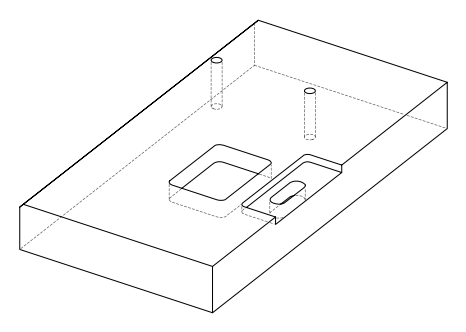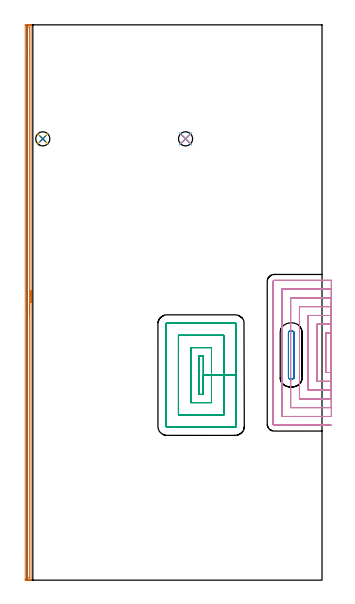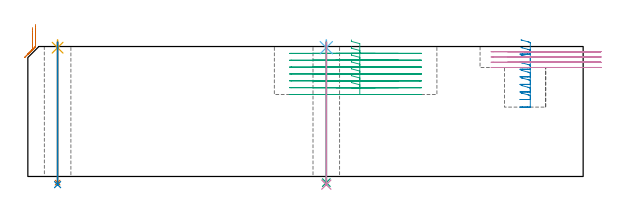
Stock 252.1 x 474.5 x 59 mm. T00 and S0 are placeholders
(PLAN: 10 operations, 7 tool changes, 37.6 min)
(1 AREA_MILL | FG_CHAMFER_SURFACE | UGT0205_001 | 7.77 min | 5931 mm3)
(2 MILL_RECTANGULAR_POCKET | POCKET_RECTANGULAR_STRAIGHT | UGT0201_132 | Follow Part, ap 3.5, ae 75% | 2.25 min | 26509 mm3)
(3 MILL_RECTANGULAR_POCKET_1 | POCKET_RECTANGULAR_STRAIGHT_1 | UGT0201_132 | Follow Part, ap 3.5, ae 75% | 11.08 min | 164636 mm3)
(4 MILL_SLOT | SLOT_PARTIAL_RECTANGULAR | NXT0201_013 | Follow Part, ap 2.5, ae 75% | 15.44 min | 50211 mm3)
(5 SPOT_DRILL | STEP1HOLE | NXT0321_9005460120000 | 0.03 min | 20 mm3)
(6 SPOT_DRILL_1 | STEP1HOLE_1 | NXT0321_9005460120000 | 0.03 min | 10 mm3)
(7 DRILL_THROUGH_HOLE_INTO_CENTER | STEP1HOLE | NXT0301_042 | 0.26 min | 2317 mm3)
(8 DRILL_TO_ENLARGE_THROUGH_HOLE | STEP1HOLE | NXT0301_092 | 0.26 min | 4437 mm3)
(9 DRILL_THROUGH_HOLE_INTO_CENTER_1 | STEP1HOLE_1 | NXT0301_042 | 0.26 min | 2324 mm3)
(10 DRILL_TO_ENLARGE_THROUGH_HOLE_1 | STEP1HOLE_1 | NXT0301_092 | 0.26 min | 4464 mm3)
(TOOL UGT0205_001 | Chamfer Mill 20 x 3 x 45 deg. | D20 FL50 Z2)
(TOOL UGT0201_132 | Carbide End Mill 14.0 | D14 FL30 Z4)
(TOOL NXT0201_013 | ENDMILL 10mm | D10 FL30 Z4)
(TOOL NXT0321_9005460120000 | NC Spot Drill, 142deg, 12mm, Carbide, Uncoated | D12 PA142 FL30 Z2)
(TOOL NXT0301_042 | Carbide Drill 7.1mm [860.1-0710-057A1-MM 2214] | D7.1 PA140 FL85 Z2)
(TOOL NXT0301_092 | Carbide Drill 12.1mm [860.1-1210-061A1-MM 2214] | D12.1 PA140 FL77 Z2)
(OP 1 AREA_MILL)
G17 G21 G94 G90
T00 M6
G54
G17 G0 G90 X3.5 Y247.25 S1061 M3
G43 Z69. H0
G94 G1 Y247.212 Z68.128 F250.
Y247.098 Z67.263
Y246.909 Z66.412
Y246.647 Z65.58
Y246.313 Z64.774
Y245.91 Z64.
Y245.442 Z63.264
Y244.91 Z62.572
Y244.321 Z61.929
Y243.678 Z61.339
Y242.986 Z60.808
Y242.25 Z60.34
Y241.476 Z59.937
Y240.67 Z59.603
Y239.838 Z59.341
Y238.986 Z59.152
Y238.122 Z59.038
Y237.25 Z59.
Y0.166
X3.497 Y0.01 Z58.988
X3.382 Y0.002 Z58.874
X3.262 Y0. Z58.761
X2.957 Z58.457
X2.308 Z57.803
X1.111 Z56.608
X0.564 Z56.058
X-1.07 Z54.426
X-1.18 Y0.002 Z54.315
X-1.493 Y0.01 Z54.003
X-1.498 Y0.288 Z54.
X-1.5 Y0.613
Y0.94
Y473.887
X-1.498 Y474.213
X-1.493 Y474.49 Z54.003
X-1.18 Y474.5 Z54.315
X0.564 Z56.058
X1.111 Z56.608
X1.436 Z56.932
X1.984 Z57.479
X2.308 Z57.803
X2.957 Z58.457
X3.262 Z58.761
X3.382 Y474.498 Z58.874
X3.497 Y474.49 Z58.988
X3.5 Y474.334 Z59.
Y237.25
X2.086 Z57.586
Y2.399
X2.084 Y2.066 Z57.584
X2.082 Y2.026 Z57.582
X2.08 Y2.013 Z57.58
X2.058 Y2.009 Z57.558
X1.955 Y2.003 Z57.455
X1.825 Y2. Z57.325
X0.08 Y2.001 Z55.58
X-0.047 Y2.007 Z55.453
X-0.07 Y2.009 Z55.43
X-0.079 Y2.051 Z55.421
X-0.083 Y2.168 Z55.417
X-0.085 Y2.399 Z55.415
X-0.086 Y21.377 Z55.414
Y472.101
X-0.084 Y472.434 Z55.416
X-0.082 Y472.474 Z55.418
X-0.08 Y472.487 Z55.42
X-0.058 Y472.491 Z55.442
X0.045 Y472.497 Z55.545
X0.175 Y472.5 Z55.675
X1.92 Y472.499 Z57.42
X2.047 Y472.493 Z57.547
X2.07 Y472.491 Z57.57
X2.079 Y472.449 Z57.579
X2.083 Y472.332 Z57.583
X2.085 Y472.101 Z57.585
X2.086 Y453.14 Z57.586
Y237.25
Y236.378 Z57.624
Y235.514 Z57.738
Y234.662 Z57.926
Y233.83 Z58.189
Y233.024 Z58.523
Y232.25 Z58.925
Y231.514 Z59.394
Y230.822 Z59.925
Y230.179 Z60.515
Y229.59 Z61.158
Y229.058 Z61.85
Y228.59 Z62.586
Y228.187 Z63.36
Y227.853 Z64.165
Y227.591 Z64.998
Y227.402 Z65.849
Y227.288 Z66.714
Y227.25 Z67.586
G0 Z69.
M5
M2
(OP 2 MILL_RECTANGULAR_POCKET)
G17 G21 G94 G90
T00 M6
G54
G17 G0 G90 X223.911 Y172.319 S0 M3
G43 Z69. H0
Z62.
G94 G1 X223.966 Y172.275 Z61.981 F250.
X224.218 Y172.157 Z61.907
X224.49 Y172.1 Z61.832
X227.01 Z61.157
X227.282 Y172.157 Z61.082
X227.534 Y172.275 Z61.008
X227.752 Y172.448 Z60.933
X227.925 Y172.666 Z60.859
X228.043 Y172.918 Z60.784
X228.1 Y173.19 Z60.71
Y173.3 Z60.68
Y192.4 Z55.562
Y211.5 F500.
G3 X226.9 Y212.7 R1.2
G1 X224.6
G3 X223.4 Y211.5 R1.2
G1 Y173.3
G3 X224.6 Y172.1 R1.2
G1 X226.9
G3 X228.1 Y173.3 R1.2
G1 Y192.4
Y193.4
G0 X223.911 Y172.319 Z58.562
G1 X223.966 Y172.275 Z58.544 F250.
X224.218 Y172.157 Z58.469
X224.49 Y172.1 Z58.395
X227.01 Z57.719
X227.282 Y172.157 Z57.645
X227.534 Y172.275 Z57.57
X227.752 Y172.448 Z57.496
X227.925 Y172.666 Z57.421
X228.043 Y172.918 Z57.347
X228.1 Y173.19 Z57.272
Y173.3 Z57.243
Y192.4 Z52.125
Y211.5 F500.
G3 X226.9 Y212.7 R1.2
G1 X224.6
G3 X223.4 Y211.5 R1.2
G1 Y173.3
G3 X224.6 Y172.1 R1.2
G1 X226.9
G3 X228.1 Y173.3 R1.2
G1 Y192.4
Y193.4
G0 X223.911 Y172.319 Z55.125
G1 X223.966 Y172.275 Z55.106 F250.
X224.218 Y172.157 Z55.032
X224.49 Y172.1 Z54.957
X227.01 Z54.282
X227.282 Y172.157 Z54.207
X227.534 Y172.275 Z54.133
X227.752 Y172.448 Z54.058
X227.925 Y172.666 Z53.984
X228.043 Y172.918 Z53.909
X228.1 Y173.19 Z53.835
Y173.3 Z53.805
Y192.4 Z48.687
Y211.5 F500.
G3 X226.9 Y212.7 R1.2
G1 X224.6
G3 X223.4 Y211.5 R1.2
G1 Y173.3
G3 X224.6 Y172.1 R1.2
G1 X226.9
G3 X228.1 Y173.3 R1.2
G1 Y192.4
Y193.4
G0 X223.911 Y172.319 Z51.687
G1 X223.966 Y172.275 Z51.669 F250.
X224.218 Y172.157 Z51.594
X224.49 Y172.1 Z51.52
X227.01 Z50.844
X227.282 Y172.157 Z50.77
X227.534 Y172.275 Z50.695
X227.752 Y172.448 Z50.621
X227.925 Y172.666 Z50.546
X228.043 Y172.918 Z50.472
X228.1 Y173.19 Z50.397
Y173.3 Z50.368
Y192.4 Z45.25
Y211.5 F500.
G3 X226.9 Y212.7 R1.2
G1 X224.6
G3 X223.4 Y211.5 R1.2
G1 Y173.3
G3 X224.6 Y172.1 R1.2
G1 X226.9
G3 X228.1 Y173.3 R1.2
G1 Y192.4
Y193.4
G0 X223.911 Y172.319 Z48.25
G1 X223.966 Y172.275 Z48.231 F250.
X224.218 Y172.157 Z48.157
X224.49 Y172.1 Z48.082
X227.01 Z47.407
X227.282 Y172.157 Z47.332
X227.534 Y172.275 Z47.258
X227.752 Y172.448 Z47.183
X227.925 Y172.666 Z47.109
X228.043 Y172.918 Z47.034
X228.1 Y173.19 Z46.96
Y173.3 Z46.93
Y192.4 Z41.812
Y211.5 F500.
G3 X226.9 Y212.7 R1.2
G1 X224.6
G3 X223.4 Y211.5 R1.2
G1 Y173.3
G3 X224.6 Y172.1 R1.2
G1 X226.9
G3 X228.1 Y173.3 R1.2
G1 Y192.4
Y193.4
G0 X223.911 Y172.319 Z44.812
G1 X223.966 Y172.275 Z44.794 F250.
X224.218 Y172.157 Z44.719
X224.49 Y172.1 Z44.645
X227.01 Z43.97
X227.282 Y172.157 Z43.895
X227.534 Y172.275 Z43.82
X227.752 Y172.448 Z43.746
X227.925 Y172.666 Z43.671
X228.043 Y172.918 Z43.597
X228.1 Y173.19 Z43.522
Y173.3 Z43.493
Y192.4 Z38.375
Y211.5 F500.
G3 X226.9 Y212.7 R1.2
G1 X224.6
G3 X223.4 Y211.5 R1.2
G1 Y173.3
G3 X224.6 Y172.1 R1.2
G1 X226.9
G3 X228.1 Y173.3 R1.2
G1 Y192.4
Y193.4
G0 X223.911 Y172.319 Z41.375
G1 X223.966 Y172.275 Z41.356 F250.
X224.218 Y172.157 Z41.282
X224.49 Y172.1 Z41.207
X227.01 Z40.532
X227.282 Y172.157 Z40.457
X227.534 Y172.275 Z40.383
X227.752 Y172.448 Z40.308
X227.925 Y172.666 Z40.234
X228.043 Y172.918 Z40.159
X228.1 Y173.19 Z40.085
Y173.3 Z40.055
Y192.4 Z34.937
Y211.5 F500.
G3 X226.9 Y212.7 R1.2
G1 X224.6
G3 X223.4 Y211.5 R1.2
G1 Y173.3
G3 X224.6 Y172.1 R1.2
G1 X226.9
G3 X228.1 Y173.3 R1.2
G1 Y192.4
Y193.4
G0 X223.911 Y172.319 Z37.937
G1 X223.966 Y172.275 Z37.919 F250.
X224.218 Y172.157 Z37.844
X224.49 Y172.1 Z37.77
X227.01 Z37.095
X227.282 Y172.157 Z37.02
X227.534 Y172.275 Z36.945
X227.752 Y172.448 Z36.871
X227.925 Y172.666 Z36.796
X228.043 Y172.918 Z36.722
X228.1 Y173.19 Z36.647
Y173.3 Z36.618
Y192.4 Z31.5
Y211.5 F500.
G3 X226.9 Y212.7 R1.2
G1 X224.6
G3 X223.4 Y211.5 R1.2
G1 Y173.3
G3 X224.6 Y172.1 R1.2
G1 X226.9
G3 X228.1 Y173.3 R1.2
G1 Y192.4
Y193.4
G0 Z69.
M5
M2
(OP 3 MILL_RECTANGULAR_POCKET_1)
G17 G21 G94 G90
T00 M6
G54
G17 G0 G90 X146.9 Y161.219 S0 M3
G43 Z69. H0
Z62.
G94 G1 Y158.7 Z61.325 F250.
X150.7 Z60.307
Y175.2 Z55.886
Y191.7 F500.
X146.9
Y158.7
X150.7
Y175.2
X157.7
Y198.7
X139.9
Y151.7
X157.7
Y175.2
X168.2
Y209.2
X129.4
Y141.2
X168.2
Y175.2
X178.7
Y219.
G3 X178. Y219.7 R0.7
G1 X119.6
G3 X118.9 Y219. R0.7
G1 Y131.4
G3 X119.6 Y130.7 R0.7
G1 X178.
G3 X178.7 Y131.4 R0.7
G1 Y175.2
Y176.2
G0 X146.9 Y161.219 Z58.886
G1 Y158.7 Z58.211 F250.
X150.7 Z57.193
Y175.2 Z52.771
Y191.7 F500.
X146.9
Y158.7
X150.7
Y175.2
X157.7
Y198.7
X139.9
Y151.7
X157.7
Y175.2
X168.2
Y209.2
X129.4
Y141.2
X168.2
Y175.2
X178.7
Y219.
G3 X178. Y219.7 R0.7
G1 X119.6
G3 X118.9 Y219. R0.7
G1 Y131.4
G3 X119.6 Y130.7 R0.7
G1 X178.
G3 X178.7 Y131.4 R0.7
G1 Y175.2
Y176.2
G0 X146.9 Y161.219 Z55.771
G1 Y158.7 Z55.096 F250.
X150.7 Z54.078
Y175.2 Z49.657
Y191.7 F500.
X146.9
Y158.7
X150.7
Y175.2
X157.7
Y198.7
X139.9
Y151.7
X157.7
Y175.2
X168.2
Y209.2
X129.4
Y141.2
X168.2
Y175.2
X178.7
Y219.
G3 X178. Y219.7 R0.7
G1 X119.6
G3 X118.9 Y219. R0.7
G1 Y131.4
G3 X119.6 Y130.7 R0.7
G1 X178.
G3 X178.7 Y131.4 R0.7
G1 Y175.2
Y176.2
G0 X146.9 Y161.219 Z52.657
G1 Y158.7 Z51.982 F250.
X150.7 Z50.964
Y175.2 Z46.543
Y191.7 F500.
X146.9
Y158.7
X150.7
Y175.2
X157.7
Y198.7
X139.9
Y151.7
X157.7
Y175.2
X168.2
Y209.2
X129.4
Y141.2
X168.2
Y175.2
X178.7
Y219.
G3 X178. Y219.7 R0.7
G1 X119.6
G3 X118.9 Y219. R0.7
G1 Y131.4
G3 X119.6 Y130.7 R0.7
G1 X178.
G3 X178.7 Y131.4 R0.7
G1 Y175.2
Y176.2
G0 X146.9 Y161.219 Z49.543
G1 Y158.7 Z48.868 F250.
X150.7 Z47.85
Y175.2 Z43.429
Y191.7 F500.
X146.9
Y158.7
X150.7
Y175.2
X157.7
Y198.7
X139.9
Y151.7
X157.7
Y175.2
X168.2
Y209.2
X129.4
Y141.2
X168.2
Y175.2
X178.7
Y219.
G3 X178. Y219.7 R0.7
G1 X119.6
G3 X118.9 Y219. R0.7
G1 Y131.4
G3 X119.6 Y130.7 R0.7
G1 X178.
G3 X178.7 Y131.4 R0.7
G1 Y175.2
Y176.2
G0 X146.9 Y161.219 Z46.429
G1 Y158.7 Z45.754 F250.
X150.7 Z44.735
Y175.2 Z40.314
Y191.7 F500.
X146.9
Y158.7
X150.7
Y175.2
X157.7
Y198.7
X139.9
Y151.7
X157.7
Y175.2
X168.2
Y209.2
X129.4
Y141.2
X168.2
Y175.2
X178.7
Y219.
G3 X178. Y219.7 R0.7
G1 X119.6
G3 X118.9 Y219. R0.7
G1 Y131.4
G3 X119.6 Y130.7 R0.7
G1 X178.
G3 X178.7 Y131.4 R0.7
G1 Y175.2
Y176.2
G0 X146.9 Y161.219 Z43.314
G1 Y158.7 Z42.639 F250.
X150.7 Z41.621
Y175.2 Z37.2
Y191.7 F500.
X146.9
Y158.7
X150.7
Y175.2
X157.7
Y198.7
X139.9
Y151.7
X157.7
Y175.2
X168.2
Y209.2
X129.4
Y141.2
X168.2
Y175.2
X178.7
Y219.
G3 X178. Y219.7 R0.7
G1 X119.6
G3 X118.9 Y219. R0.7
G1 Y131.4
G3 X119.6 Y130.7 R0.7
G1 X178.
G3 X178.7 Y131.4 R0.7
G1 Y175.2
Y176.2
G0 Z69.
M5
M2
(OP 4 MILL_SLOT)
G17 G21 G94 G90
T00 M6
G54
G17 G0 G90 X260.1 Y211.2 S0 M3
G43 Z69. H0
Z56.625
G94 G1 X257.1 F250.
X255.3 F500.
Y177.4
X257.1
X260.1 F250.
Y218.7
X257.1
X247.8 F500.
Y169.9
X257.1
X260.1 F250.
Y226.2
X257.1
X240.3 F500.
Y162.4
X257.1
X260.1 F250.
Y233.7
X257.1
X232.8 F500.
Y154.9
X257.1
X260.1 F250.
Y241.2
X257.1
X225.3 F500.
Y214.704
Y211.704 F250.
Y173.096 F500.
Y170.096 F250.
Y147.4 F500.
X257.1
X260.1 F250.
Y248.7
X257.1
X217.8 F500.
Y139.9
X257.1
X260.1 F250.
Y256.2
X257.1
X211.2 F500.
G3 X210.3 Y255.3 R0.9
G1 Y133.3
G3 X211.2 Y132.4 R0.9
G1 X257.1
X260.1 F250.
G0 Y211.2 Z54.25
G1 X257.1
X255.3 F500.
Y177.4
X257.1
X260.1 F250.
Y218.7
X257.1
X247.8 F500.
Y169.9
X257.1
X260.1 F250.
Y226.2
X257.1
X240.3 F500.
Y162.4
X257.1
X260.1 F250.
Y233.7
X257.1
X232.8 F500.
Y154.9
X257.1
X260.1 F250.
Y241.2
X257.1
X225.3 F500.
Y214.704
Y211.704 F250.
Y173.096 F500.
Y170.096 F250.
Y147.4 F500.
X257.1
X260.1 F250.
Y248.7
X257.1
X217.8 F500.
Y139.9
X257.1
X260.1 F250.
Y256.2
X257.1
X211.2 F500.
G3 X210.3 Y255.3 R0.9
G1 Y133.3
G3 X211.2 Y132.4 R0.9
G1 X257.1
X260.1 F250.
G0 Y211.2 Z51.875
G1 X257.1
X255.3 F500.
Y177.4
X257.1
X260.1 F250.
Y218.7
X257.1
X247.8 F500.
Y169.9
X257.1
X260.1 F250.
Y226.2
X257.1
X240.3 F500.
Y162.4
X257.1
X260.1 F250.
Y233.7
X257.1
X232.8 F500.
Y154.9
X257.1
X260.1 F250.
Y241.2
X257.1
X225.3 F500.
Y214.704
Y211.704 F250.
Y173.096 F500.
Y170.096 F250.
Y147.4 F500.
X257.1
X260.1 F250.
Y248.7
X257.1
X217.8 F500.
Y139.9
X257.1
X260.1 F250.
Y256.2
X257.1
X211.2 F500.
G3 X210.3 Y255.3 R0.9
G1 Y133.3
G3 X211.2 Y132.4 R0.9
G1 X257.1
X260.1 F250.
G0 Y211.2 Z49.5
G1 X257.1
X255.3 F500.
Y177.4
X257.1
X260.1 F250.
Y218.7
X257.1
X247.8 F500.
Y169.9
X257.1
X260.1 F250.
Y226.2
X257.1
X240.3 F500.
Y162.4
X257.1
X260.1 F250.
Y233.7
X257.1
X232.8 F500.
Y154.9
X257.1
X260.1 F250.
Y241.2
X257.1
X225.3 F500.
Y214.704
Y211.704 F250.
Y173.096 F500.
Y170.096 F250.
Y147.4 F500.
X257.1
X260.1 F250.
Y248.7
X257.1
X217.8 F500.
Y139.9
X257.1
X260.1 F250.
Y256.2
X257.1
X211.2 F500.
G3 X210.3 Y255.3 R0.9
G1 Y133.3
G3 X211.2 Y132.4 R0.9
G1 X257.1
X260.1 F250.
G0 Z69.
M5
M2
(OP 5 SPOT_DRILL)
G17 G21 G94 G90
T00 M6
G54
G17 G0 G90 X13.5 Y377.1 S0 M3
G43 Z69. H0
G94 G81 G98 Z58.471 F250. R62.
G80
M5
M2
(OP 6 SPOT_DRILL_1)
G17 G21 G94 G90
T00 M6
G54
G17 G0 G90 X135.5 Y377.1 S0 M3
G43 Z69. H0
G94 G81 G98 Z58.471 F250. R62.
G80
M5
M2
(OP 7 DRILL_THROUGH_HOLE_INTO_CENTER)
G17 G21 G94 G90
T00 M6
G54
G17 G0 G90 X13.5 Y377.1 S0 M3
G43 Z69. H1
G94 G73 G98 Z-2.792 F250. Q6.866 R61.
G80
M5
M2
(OP 8 DRILL_TO_ENLARGE_THROUGH_HOLE)
G17 G21 G94 G90
T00 M6
G54
G17 G0 G90 X13.5 Y377.1 S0 M3
G43 Z69. H1
G94 G73 G98 Z-3.702 F250. Q10.45 R61.
G80
M5
M2
(OP 9 DRILL_THROUGH_HOLE_INTO_CENTER_1)
G17 G21 G94 G90
T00 M6
G54
G17 G0 G90 X135.5 Y377.1 S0 M3
G43 Z69. H1
G94 G73 G98 Z-2.792 F250. Q6.866 R61.
G80
M5
M2
(OP 10 DRILL_TO_ENLARGE_THROUGH_HOLE_1)
G17 G21 G94 G90
T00 M6
G54
G17 G0 G90 X135.5 Y377.1 S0 M3
G43 Z69. H1
G94 G73 G98 Z-3.702 F250. Q10.45 R61.
G80
M5
M2
